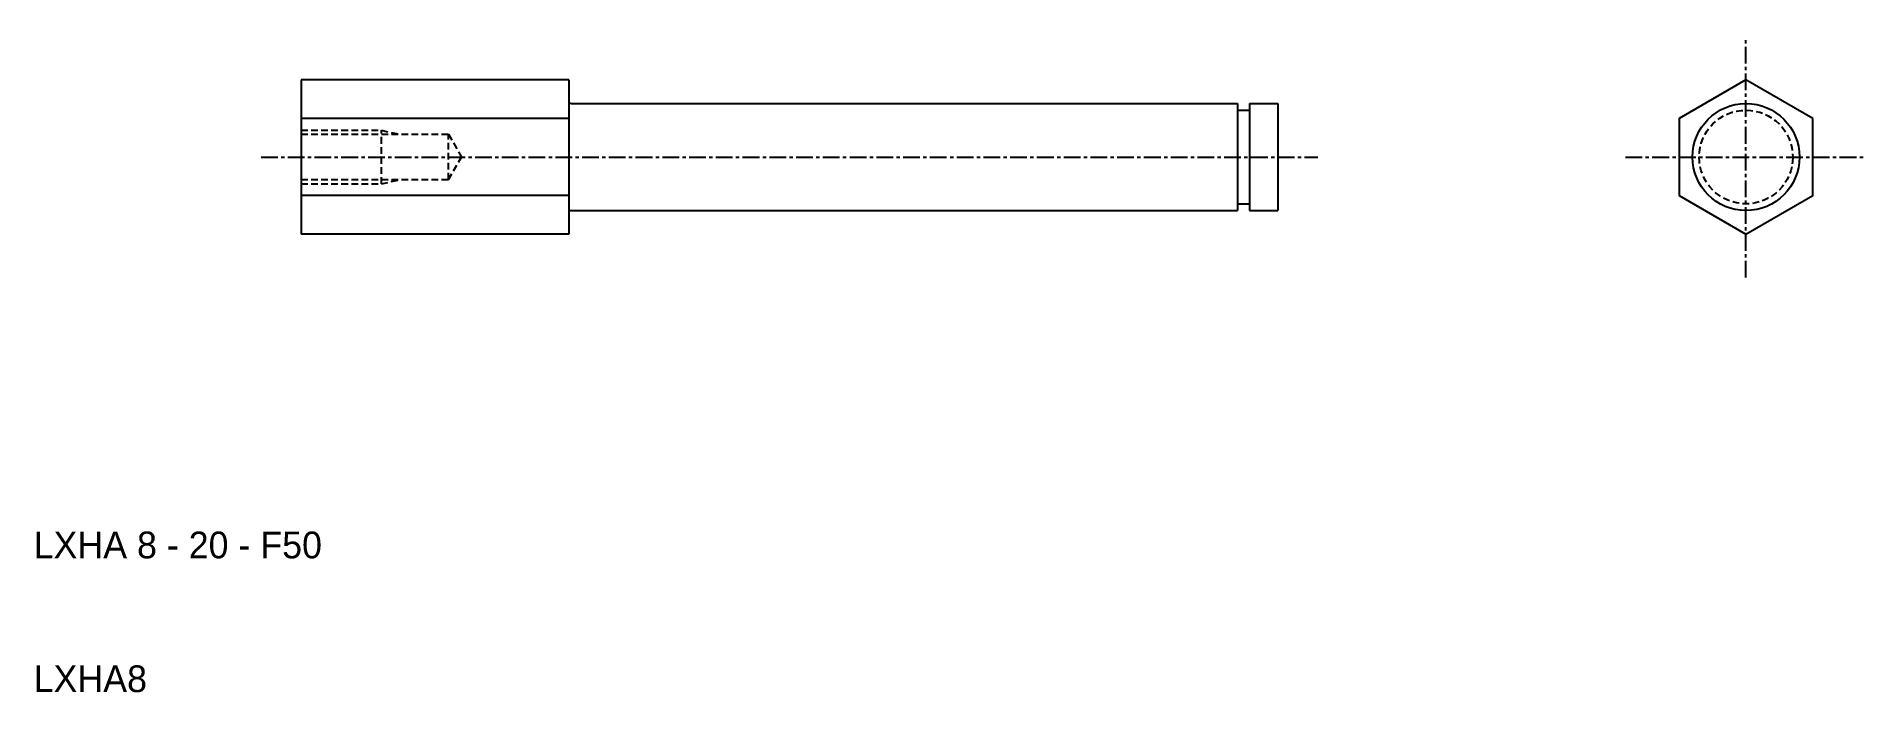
# Model space of a CAD drawing. Extents: x 90 to 227, y 5 to 54.
import ezdxf

# ---------------------------------------------------------------- set-up
doc = ezdxf.new("R2010")
doc.units = 0
doc.linetypes.add('CENTER', pattern=[2, 1.25, -0.25, 0.25, -0.25])
doc.linetypes.add('DASHED', pattern=[0.75, 0.5, -0.25])
doc.layers.get('0').update_dxf_attribs({"linetype": 'CONTINUOUS'})
doc.layers.add('CENTER', color=1, linetype='CENTER')

msp = doc.modelspace()

# ---------------------------------------------------------------- linework, layer by layer
at = {"color": 7, "linetype": 'CONTINUOUS'}
for p, q in [((109.99, 51.17), (109.99, 39.62)), ((129.99, 51.17), (109.99, 51.17)), ((129.99, 51.17), (129.99, 49.59)), ((129.99, 49.59), (129.99, 41.19)), ((130.19, 49.39), (179.99, 49.39)), ((179.99, 49.39), (179.99, 48.89)), ((180.89, 49.39), (182.99, 49.39)), ((180.89, 49.39), (180.89, 48.89)), ((182.99, 49.39), (182.99, 41.39)), ((129.99, 48.28), (109.99, 48.28)), ((179.99, 48.89), (179.99, 41.89)), ((179.99, 48.89), (180.89, 48.89)), ((180.89, 48.89), (180.89, 41.89)), ((129.99, 42.51), (109.99, 42.51)), ((129.99, 41.19), (129.99, 39.62)), ((130.19, 41.39), (179.99, 41.39)), ((179.99, 41.89), (179.99, 41.39)), ((179.99, 41.89), (180.89, 41.89)), ((180.89, 41.89), (180.89, 41.39)), ((180.89, 41.39), (182.99, 41.39)), ((129.99, 39.62), (109.99, 39.62))]:
    msp.add_line(p, q, dxfattribs=at)
at = {"color": 3, "linetype": 'DASHED'}
for p, q in [((109.99, 47.39), (115.99, 47.39)), ((109.99, 47.09), (120.99, 47.09)), ((115.99, 43.39), (115.99, 47.39)), ((115.99, 47.39), (117.39, 47.09)), ((120.99, 43.7), (120.99, 47.09)), ((120.99, 47.09), (121.97, 45.39)), ((120.99, 43.7), (121.97, 45.39)), ((109.99, 43.7), (120.99, 43.7)), ((109.99, 43.39), (115.99, 43.39)), ((115.99, 43.39), (117.39, 43.7))]:
    msp.add_line(p, q, dxfattribs=at)
at = {"color": 7, "linetype": 'CONTINUOUS'}
msp.add_lwpolyline([(222.99, 48.28), (217.99, 51.17), (212.99, 48.28), (212.99, 42.51), (217.99, 39.62), (222.99, 42.51)], close=True, dxfattribs=at)
msp.add_circle((217.99, 45.39), 4, dxfattribs=at)
at = {"color": 3, "linetype": 'DASHED'}
msp.add_circle((217.99, 45.39), 3.5, dxfattribs=at)
at = {"color": 7, "linetype": 'CONTINUOUS'}
for centre, start, end in [((130.19, 49.59), 180, 270), ((130.19, 41.19), 90, 180)]:
    msp.add_arc(centre, 0.2, start, end, dxfattribs=at)
at = {"layer": 'CENTER', "color": 1, "linetype": 'CENTER'}
for p, q in [((217.99, 36.39), (217.99, 54.39)), ((106.99, 45.39), (185.99, 45.39)), ((208.99, 45.39), (226.99, 45.39))]:
    msp.add_line(p, q, dxfattribs=at)

# ---------------------------------------------------------------- texts
at = {"color": 7, "linetype": 'CONTINUOUS'}
for s, p in [('LXHA 8 - 20 - F50', (89.99, 15.39)), ('LXHA8', (89.99, 5.39))]:
    msp.add_text(s, height=2, dxfattribs=at).set_placement(p)

doc.saveas('drawing.dxf')
